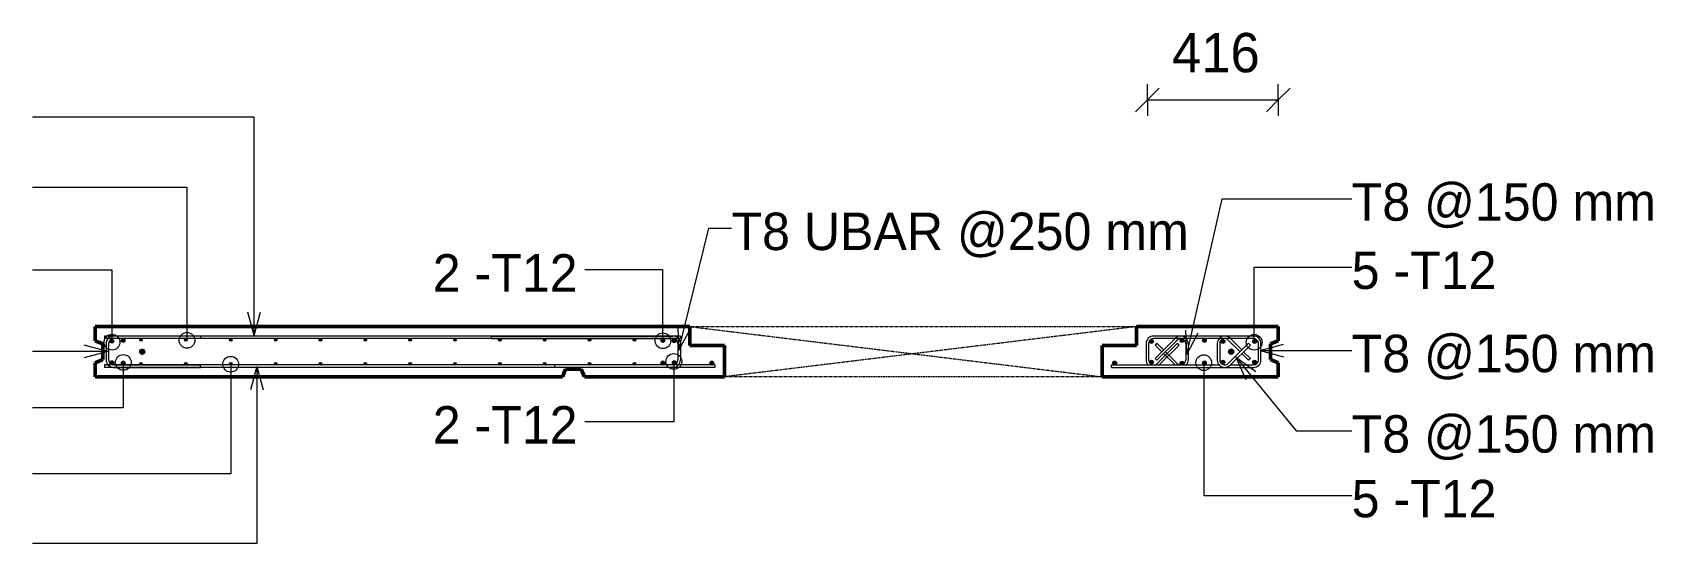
# Model space of a CAD drawing. Header units: millimetres. Extents: x 65464 to 98797, y 2255 to 31386.
# Drawn here: x 88858 to 94007, y 29760 to 31386 of the extents above; entities that cross this region are included whole.
import ezdxf

# ---------------------------------------------------------------- set-up
doc = ezdxf.new("R2010")
doc.units = ezdxf.units.MM
doc.linetypes.add('Overhead', pattern=[3.97, 2.38, -1.59])
for name, color, linetype, lineweight in [('A-ANNO-DIMS', 211, 'Continuous', 9), ('A-ANNO-DIMS-50', 211, 'Continuous', 9), ('A-FLOR-OVHD', 1, 'Overhead', 18), ('A-WALL', 113, 'Continuous', 25), ('S-RBAR', 171, 'Continuous', 18), ('S-RBAR-IDEN', 171, 'Continuous', 9)]:
    doc.layers.add(name, color=color, linetype=linetype, lineweight=lineweight)
doc.styles.add('Nirmala UI', font='Nirmala.ttf', dxfattribs={"height": 119.0625})
doc.styles.add('Nirmala UI Semilight', font='NirmalaS.ttf', dxfattribs={"height": 125})
doc.dimstyles.new('Diagonal_-_2_5mm_NI_UI', dxfattribs={"dimscale": 304.8, "dimtxt": 130.920493, "dimasz": 0.246063, "dimexe": 0.164042, "dimexo": 0.0625, "dimgap": 0.164042, "dimtad": 1, "dimdec": 4, "dimzin": 0, "dimdsep": 46, "dimtxsty": 'Nirmala UI Semilight', "dimblk1": 'OBLIQUE', "dimblk2": 'OBLIQUE', "dimsah": 1, "dimcen": 0.09, "dimazin": 0, "dimtfac": 1, "dimtdec": 4, "dimtix": 1, "dimtmove": 0, "dimatfit": 3, "dimfxl": 0.164042, "dimfxlon": 1, "dimtvp": 1, "dimtolj": 1, "dimtzin": 0, "dimarcsym": 2})

# ---------------------------------------------------------------- blocks, each defined once
blk = doc.blocks.new('DIMBLOCK144-Elevation Top')
at = {"layer": 'A-ANNO-DIMS-50'}
for p, q in [((92401.7, 31170.8), (92401.7, 31220.8)), ((92401.7, 31170.8), (92439.2, 31208.3)), ((92817.7, 31170.8), (92817.7, 31220.8)), ((92817.7, 31170.8), (92855.2, 31208.3)), ((92401.7, 31170.8), (92364.2, 31133.3)), ((92401.7, 31170.8), (92817.7, 31170.8)), ((92401.7, 31170.8), (92401.7, 31120.8)), ((92817.7, 31170.8), (92780.2, 31133.3)), ((92817.7, 31170.8), (92817.7, 31120.8))]:
    blk.add_line(p, q, dxfattribs=at)
at = {"layer": 'A-ANNO-DIMS-50', "color": 0, "insert": (92480, 31383.9), "char_height": 125, "width": 311.353, "attachment_point": 1, "line_spacing_factor": 1.142579, "style": 'Nirmala UI Semilight'}
blk.add_mtext('416', dxfattribs=at)
blk = doc.blocks.new('_Oblique')
at = {"color": 0, "linetype": 'ByBlock', "lineweight": -2}
blk.add_line((-0.5, -0.5), (0.5, 0.5), dxfattribs=at)

msp = doc.modelspace()

# ---------------------------------------------------------------- hatches: boundary and pattern name
at = {"layer": 'S-RBAR'}
h = msp.add_hatch(color=256, dxfattribs=at)
edge = h.paths.add_edge_path()
edge.add_arc((89110.91813, 30404.48329), 6, 0, 360)
for points in [[(89110.91813, 30398.48329), (89116.91813, 30404.48329), (89110.91813, 30410.48329), (89104.91813, 30404.48329)], [(89147.16813, 30400.39395), (89153.16813, 30406.39395), (89147.16813, 30412.39395), (89141.16813, 30406.39395)], [(89203.70996, 30404.39395), (89207.70996, 30408.39395), (89203.70996, 30412.39395), (89199.70996, 30408.39395)], [(89346.25302, 30404.39395), (89350.25302, 30408.39395), (89346.25302, 30412.39395), (89342.25302, 30408.39395)], [(89488.79607, 30404.39395), (89492.79607, 30408.39395), (89488.79607, 30412.39395), (89484.79607, 30408.39395)], [(89631.33913, 30404.39395), (89635.33913, 30408.39395), (89631.33913, 30412.39395), (89627.33913, 30408.39395)], [(89773.88218, 30404.39395), (89777.88218, 30408.39395), (89773.88218, 30412.39395), (89769.88218, 30408.39395)], [(89916.42523, 30404.39395), (89920.42523, 30408.39395), (89916.42523, 30412.39395), (89912.42523, 30408.39395)], [(90058.96829, 30404.39395), (90062.96829, 30408.39395), (90058.96829, 30412.39395), (90054.96829, 30408.39395)], [(90201.51134, 30404.39395), (90205.51134, 30408.39395), (90201.51134, 30412.39395), (90197.51134, 30408.39395)], [(90344.05439, 30404.39395), (90348.05439, 30408.39395), (90344.05439, 30412.39395), (90340.05439, 30408.39395)], [(90486.59745, 30404.39395), (90490.59745, 30408.39395), (90486.59745, 30412.39395), (90482.59745, 30408.39395)], [(90629.1405, 30404.39395), (90633.1405, 30408.39395), (90629.1405, 30412.39395), (90625.1405, 30408.39395)], [(90771.68355, 30404.39395), (90775.68355, 30408.39395), (90771.68355, 30412.39395), (90767.68355, 30408.39395)], [(90861.99212, 30400.39395), (90867.99212, 30406.39395), (90861.99212, 30412.39395), (90855.99212, 30406.39395)], [(90898.24212, 30399.19607), (90904.24212, 30405.19607), (90898.24212, 30411.19607), (90892.24212, 30405.19607)], [(92414.63406, 30397.46501), (92420.63406, 30403.46501), (92414.63406, 30409.46501), (92408.63406, 30403.46501)], [(92511.65182, 30399.96501), (92517.65182, 30405.96501), (92511.65182, 30411.96501), (92505.65182, 30405.96501)], [(92583.04459, 30400.59001), (92589.04459, 30406.59001), (92583.04459, 30412.59001), (92577.04459, 30406.59001)], [(92641.93736, 30397.46501), (92647.93736, 30403.46501), (92641.93736, 30409.46501), (92635.93736, 30403.46501), (92637.82322, 30401.57915)], [(92663.00284, 30363.92181), (92672.40741, 30363.92181), (92675.31358, 30372.86608), (92667.70513, 30378.39395), (92660.09667, 30372.86608)], [(92742.70513, 30397.46501), (92748.70513, 30403.46501), (92742.70513, 30409.46501), (92736.70513, 30403.46501)], [(89110.91813, 30329.60035), (89116.91813, 30335.60035), (89110.91813, 30341.60035), (89104.91813, 30335.60035)], [(89147.16813, 30328.39054), (89153.16813, 30334.39054), (89147.16813, 30340.39054), (89141.16813, 30334.39054)], [(89203.70996, 30328.39395), (89207.70996, 30332.39395), (89203.70996, 30336.39395), (89199.70996, 30332.39395)], [(89207.70513, 30362.39395), (89215.31358, 30367.92181), (89212.40741, 30376.86608), (89203.00284, 30376.86608), (89200.09667, 30367.92181)], [(89346.25302, 30328.39395), (89350.25302, 30332.39395), (89346.25302, 30336.39395), (89342.25302, 30332.39395)], [(89488.79607, 30328.39395), (89492.79607, 30332.39395), (89488.79607, 30336.39395), (89484.79607, 30332.39395)], [(89631.33913, 30328.39395), (89635.33913, 30332.39395), (89631.33913, 30336.39395), (89627.33913, 30332.39395)], [(89773.88218, 30328.39395), (89777.88218, 30332.39395), (89773.88218, 30336.39395), (89769.88218, 30332.39395)], [(89916.42523, 30328.39395), (89920.42523, 30332.39395), (89916.42523, 30336.39395), (89912.42523, 30332.39395)], [(90058.96829, 30328.39395), (90062.96829, 30332.39395), (90058.96829, 30336.39395), (90054.96829, 30332.39395)], [(90201.51134, 30328.39395), (90205.51134, 30332.39395), (90201.51134, 30336.39395), (90197.51134, 30332.39395)], [(90344.05439, 30328.39395), (90348.05439, 30332.39395), (90344.05439, 30336.39395), (90340.05439, 30332.39395)], [(90486.59745, 30328.39395), (90490.59745, 30332.39395), (90486.59745, 30336.39395), (90482.59745, 30332.39395)], [(90629.1405, 30328.39395), (90633.1405, 30332.39395), (90629.1405, 30336.39395), (90625.1405, 30332.39395)], [(90771.68355, 30328.39395), (90775.68355, 30332.39395), (90771.68355, 30336.39395), (90767.68355, 30332.39395)], [(90861.99212, 30328.39054), (90867.99212, 30334.39054), (90861.99212, 30340.39054), (90855.99212, 30334.39054)], [(90898.24212, 30329.60035), (90904.24212, 30335.60035), (90898.24212, 30341.60035), (90892.24212, 30335.60035)], [(91017.70513, 30328.54126), (91023.70513, 30334.54126), (91017.70513, 30340.54126), (91011.70513, 30334.54126)], [(92297.70513, 30328.54126), (92303.70513, 30334.54126), (92297.70513, 30340.54126), (92291.70513, 30334.54126)], [(92414.63406, 30331.32288), (92420.63406, 30337.32288), (92414.63406, 30343.32288), (92408.63406, 30337.32288)], [(92511.65182, 30327.57288), (92517.65182, 30333.57288), (92511.65182, 30339.57288), (92505.65182, 30333.57288)], [(92583.03736, 30328.82288), (92589.03736, 30334.82288), (92583.03736, 30340.82288), (92577.03736, 30334.82288)], [(92641.93736, 30331.32288), (92647.93736, 30337.32288), (92641.93736, 30343.32288), (92635.93736, 30337.32288), (92637.82322, 30335.43701)], [(92742.70513, 30331.32288), (92748.70513, 30337.32288), (92742.70513, 30343.32288), (92736.70513, 30337.32288)]]:
    msp.add_hatch(color=256, dxfattribs=at).paths.add_polyline_path(points)
h = msp.add_hatch(color=256, dxfattribs=at)
edge = h.paths.add_edge_path()
edge.add_arc((89147.16813, 30406.39395), 6, 0, 360)
h = msp.add_hatch(color=256, dxfattribs=at)
edge = h.paths.add_edge_path()
edge.add_arc((89207.70513, 30370.39395), 8, 0, 360)
h = msp.add_hatch(color=256, dxfattribs=at)
edge = h.paths.add_edge_path()
edge.add_arc((89203.70996, 30408.39395), 4, 0, 360)
h = msp.add_hatch(color=256, dxfattribs=at)
edge = h.paths.add_edge_path()
edge.add_arc((89346.25302, 30408.39395), 4, 0, 360)
h = msp.add_hatch(color=256, dxfattribs=at)
edge = h.paths.add_edge_path()
edge.add_arc((89488.79607, 30408.39395), 4, 0, 360)
h = msp.add_hatch(color=256, dxfattribs=at)
edge = h.paths.add_edge_path()
edge.add_arc((89631.33913, 30408.39395), 4, 0, 360)
h = msp.add_hatch(color=256, dxfattribs=at)
edge = h.paths.add_edge_path()
edge.add_arc((89773.88218, 30408.39395), 4, 0, 360)
h = msp.add_hatch(color=256, dxfattribs=at)
edge = h.paths.add_edge_path()
edge.add_arc((89916.42523, 30408.39395), 4, 0, 360)
h = msp.add_hatch(color=256, dxfattribs=at)
edge = h.paths.add_edge_path()
edge.add_arc((90058.96829, 30408.39395), 4, 0, 360)
h = msp.add_hatch(color=256, dxfattribs=at)
edge = h.paths.add_edge_path()
edge.add_arc((90201.51134, 30408.39395), 4, 0, 360)
h = msp.add_hatch(color=256, dxfattribs=at)
edge = h.paths.add_edge_path()
edge.add_arc((90344.05439, 30408.39395), 4, 0, 360)
h = msp.add_hatch(color=256, dxfattribs=at)
edge = h.paths.add_edge_path()
edge.add_arc((90486.59745, 30408.39395), 4, 0, 360)
h = msp.add_hatch(color=256, dxfattribs=at)
edge = h.paths.add_edge_path()
edge.add_arc((90629.1405, 30408.39395), 4, 0, 360)
h = msp.add_hatch(color=256, dxfattribs=at)
edge = h.paths.add_edge_path()
edge.add_arc((90771.68355, 30408.39395), 4, 0, 360)
h = msp.add_hatch(color=256, dxfattribs=at)
edge = h.paths.add_edge_path()
edge.add_arc((90861.99212, 30406.39395), 6, 0, 360)
h = msp.add_hatch(color=256, dxfattribs=at)
edge = h.paths.add_edge_path()
edge.add_arc((90898.24212, 30405.19607), 6, 0, 360)
h = msp.add_hatch(color=256, dxfattribs=at)
edge = h.paths.add_edge_path()
edge.add_arc((92414.63406, 30403.46501), 6, 0, 360)
h = msp.add_hatch(color=256, dxfattribs=at)
edge = h.paths.add_edge_path()
edge.add_arc((92511.65182, 30405.96501), 6, 0, 360)
h = msp.add_hatch(color=256, dxfattribs=at)
edge = h.paths.add_edge_path()
edge.add_arc((92583.04459, 30406.59001), 6, 0, 360)
h = msp.add_hatch(color=256, dxfattribs=at)
edge = h.paths.add_edge_path()
edge.add_arc((92641.93736, 30403.46501), 6, 0, 360)
h = msp.add_hatch(color=256, dxfattribs=at)
edge = h.paths.add_edge_path()
edge.add_arc((92667.70513, 30370.39395), 8, 0, 360)
h = msp.add_hatch(color=256, dxfattribs=at)
edge = h.paths.add_edge_path()
edge.add_arc((92742.70513, 30403.46501), 6, 0, 360)
h = msp.add_hatch(color=256, dxfattribs=at)
edge = h.paths.add_edge_path()
edge.add_arc((89110.91813, 30335.60035), 6, 0, 360)
h = msp.add_hatch(color=256, dxfattribs=at)
edge = h.paths.add_edge_path()
edge.add_arc((89147.16813, 30334.39054), 6, 0, 360)
h = msp.add_hatch(color=256, dxfattribs=at)
edge = h.paths.add_edge_path()
edge.add_arc((89203.70996, 30332.39395), 4, 0, 360)
h = msp.add_hatch(color=256, dxfattribs=at)
edge = h.paths.add_edge_path()
edge.add_arc((89346.25302, 30332.39395), 4, 0, 360)
h = msp.add_hatch(color=256, dxfattribs=at)
edge = h.paths.add_edge_path()
edge.add_arc((89488.79607, 30332.39395), 4, 0, 360)
h = msp.add_hatch(color=256, dxfattribs=at)
edge = h.paths.add_edge_path()
edge.add_arc((89631.33913, 30332.39395), 4, 0, 360)
h = msp.add_hatch(color=256, dxfattribs=at)
edge = h.paths.add_edge_path()
edge.add_arc((89773.88218, 30332.39395), 4, 0, 360)
h = msp.add_hatch(color=256, dxfattribs=at)
edge = h.paths.add_edge_path()
edge.add_arc((89916.42523, 30332.39395), 4, 0, 360)
h = msp.add_hatch(color=256, dxfattribs=at)
edge = h.paths.add_edge_path()
edge.add_arc((90058.96829, 30332.39395), 4, 0, 360)
h = msp.add_hatch(color=256, dxfattribs=at)
edge = h.paths.add_edge_path()
edge.add_arc((90201.51134, 30332.39395), 4, 0, 360)
h = msp.add_hatch(color=256, dxfattribs=at)
edge = h.paths.add_edge_path()
edge.add_arc((90344.05439, 30332.39395), 4, 0, 360)
h = msp.add_hatch(color=256, dxfattribs=at)
edge = h.paths.add_edge_path()
edge.add_arc((90486.59745, 30332.39395), 4, 0, 360)
h = msp.add_hatch(color=256, dxfattribs=at)
edge = h.paths.add_edge_path()
edge.add_arc((90629.1405, 30332.39395), 4, 0, 360)
h = msp.add_hatch(color=256, dxfattribs=at)
edge = h.paths.add_edge_path()
edge.add_arc((90771.68355, 30332.39395), 4, 0, 360)
h = msp.add_hatch(color=256, dxfattribs=at)
edge = h.paths.add_edge_path()
edge.add_arc((90861.99212, 30334.39054), 6, 0, 360)
h = msp.add_hatch(color=256, dxfattribs=at)
edge = h.paths.add_edge_path()
edge.add_arc((90898.24212, 30335.60035), 6, 0, 360)
h = msp.add_hatch(color=256, dxfattribs=at)
edge = h.paths.add_edge_path()
edge.add_arc((91017.70513, 30334.54126), 6, 0, 360)
h = msp.add_hatch(color=256, dxfattribs=at)
edge = h.paths.add_edge_path()
edge.add_arc((92297.70513, 30334.54126), 6, 0, 360)
h = msp.add_hatch(color=256, dxfattribs=at)
edge = h.paths.add_edge_path()
edge.add_arc((92414.63406, 30337.32288), 6, 0, 360)
h = msp.add_hatch(color=256, dxfattribs=at)
edge = h.paths.add_edge_path()
edge.add_arc((92511.65182, 30333.57288), 6, 0, 360)
h = msp.add_hatch(color=256, dxfattribs=at)
edge = h.paths.add_edge_path()
edge.add_arc((92583.03736, 30334.82288), 6, 0, 360)
h = msp.add_hatch(color=256, dxfattribs=at)
edge = h.paths.add_edge_path()
edge.add_arc((92641.93736, 30337.32288), 6, 0, 360)
h = msp.add_hatch(color=256, dxfattribs=at)
edge = h.paths.add_edge_path()
edge.add_arc((92742.70513, 30337.32288), 6, 0, 360)

# ---------------------------------------------------------------- linework, layer by layer
at = {"layer": 'A-FLOR-OVHD'}
for p, q in [((90947.70513, 30450.39395), (92260.80055, 30290.39395)), ((90947.70513, 30450.39395), (92367.70513, 30450.39395)), ((92367.70513, 30450.39395), (91054.6097, 30290.39395)), ((92260.80055, 30290.39395), (91054.6097, 30290.39395))]:
    msp.add_line(p, q, dxfattribs=at)
at = {"layer": 'A-WALL', "lineweight": 50}
for p, q in [((90947.70513, 30450.39395), (89057.70513, 30450.39395)), ((89057.70513, 30450.39395), (89057.70513, 30405.39395)), ((90947.70513, 30390.39395), (90947.70513, 30450.39395)), ((92817.70513, 30450.39395), (92367.70513, 30450.39395)), ((92367.70513, 30450.39395), (92367.70513, 30390.39395)), ((92817.70513, 30405.39395), (92817.70513, 30450.39395)), ((89057.70513, 30405.39395), (89082.70513, 30395.39395)), ((89082.70513, 30395.39395), (89082.70513, 30345.39395)), ((91057.70513, 30390.39395), (90947.70513, 30390.39395)), ((91057.70513, 30290.39395), (91057.70513, 30390.39395)), ((92367.70513, 30390.39395), (92257.70513, 30390.39395)), ((92257.70513, 30390.39395), (92257.70513, 30290.39395)), ((92792.70513, 30395.39395), (92817.70513, 30405.39395)), ((92792.70513, 30345.39395), (92792.70513, 30395.39395)), ((89082.70513, 30345.39395), (89057.70513, 30335.39395)), ((89057.70513, 30335.39395), (89057.70513, 30290.39395)), ((92817.70513, 30335.39395), (92792.70513, 30345.39395)), ((92817.70513, 30290.39395), (92817.70513, 30335.39395)), ((89057.70513, 30290.39395), (90542.70513, 30290.39395)), ((90542.70513, 30290.39395), (90552.70513, 30315.39395)), ((90552.70513, 30315.39395), (90602.70513, 30315.39395)), ((90602.70513, 30315.39395), (90612.70513, 30290.39395)), ((90612.70513, 30290.39395), (91057.70513, 30290.39395)), ((92257.70513, 30290.39395), (92817.70513, 30290.39395))]:
    msp.add_line(p, q, dxfattribs=at)
at = {"layer": 'S-RBAR'}
for p, q in [((90917.70513, 30420.39395), (89087.70513, 30420.39395)), ((89087.70513, 30420.39395), (89087.70513, 30412.39395)), ((90917.70513, 30412.39395), (89087.70513, 30412.39395)), ((89092.70513, 30396.39395), (89092.70513, 30344.39395)), ((89100.70513, 30396.39395), (89100.70513, 30344.39395)), ((89110.91813, 30410.48329), (89104.91813, 30404.48329)), ((89104.91813, 30404.48329), (89110.91813, 30398.48329)), ((89116.91813, 30404.48329), (89110.91813, 30410.48329)), ((89110.91813, 30398.48329), (89116.91813, 30404.48329)), ((89392.70513, 30420.39395), (89116.70513, 30420.39395)), ((89392.70513, 30412.39395), (89116.70513, 30412.39395)), ((89147.16813, 30412.39395), (89141.16813, 30406.39395)), ((89141.16813, 30406.39395), (89147.16813, 30400.39395)), ((89153.16813, 30406.39395), (89147.16813, 30412.39395)), ((89147.16813, 30400.39395), (89153.16813, 30406.39395)), ((89203.70996, 30412.39395), (89199.70996, 30408.39395)), ((89199.70996, 30408.39395), (89203.70996, 30404.39395)), ((89207.70996, 30408.39395), (89203.70996, 30412.39395)), ((89203.70996, 30404.39395), (89207.70996, 30408.39395)), ((89207.70513, 30378.39395), (89207.73847, 30378.39395)), ((89346.25302, 30412.39395), (89342.25302, 30408.39395)), ((89342.25302, 30408.39395), (89346.25302, 30404.39395)), ((89350.25302, 30408.39395), (89346.25302, 30412.39395)), ((89346.25302, 30404.39395), (89350.25302, 30408.39395)), ((89392.70513, 30420.39395), (89392.70513, 30412.39395)), ((89488.79607, 30412.39395), (89484.79607, 30408.39395)), ((89484.79607, 30408.39395), (89488.79607, 30404.39395)), ((89492.79607, 30408.39395), (89488.79607, 30412.39395)), ((89488.79607, 30404.39395), (89492.79607, 30408.39395)), ((89631.33913, 30412.39395), (89627.33913, 30408.39395)), ((89627.33913, 30408.39395), (89631.33913, 30404.39395)), ((89635.33913, 30408.39395), (89631.33913, 30412.39395)), ((89631.33913, 30404.39395), (89635.33913, 30408.39395)), ((89773.88218, 30412.39395), (89769.88218, 30408.39395)), ((89769.88218, 30408.39395), (89773.88218, 30404.39395)), ((89777.88218, 30408.39395), (89773.88218, 30412.39395)), ((89773.88218, 30404.39395), (89777.88218, 30408.39395)), ((89916.42523, 30412.39395), (89912.42523, 30408.39395)), ((89912.42523, 30408.39395), (89916.42523, 30404.39395)), ((89920.42523, 30408.39395), (89916.42523, 30412.39395)), ((89916.42523, 30404.39395), (89920.42523, 30408.39395)), ((90058.96829, 30412.39395), (90054.96829, 30408.39395)), ((90054.96829, 30408.39395), (90058.96829, 30404.39395)), ((90062.96829, 30408.39395), (90058.96829, 30412.39395)), ((90058.96829, 30404.39395), (90062.96829, 30408.39395)), ((90201.51134, 30412.39395), (90197.51134, 30408.39395)), ((90197.51134, 30408.39395), (90201.51134, 30404.39395)), ((90205.51134, 30408.39395), (90201.51134, 30412.39395)), ((90201.51134, 30404.39395), (90205.51134, 30408.39395)), ((90317.70513, 30420.39395), (90893.70513, 30420.39395)), ((90317.70513, 30412.39395), (90317.70513, 30420.39395)), ((90317.70513, 30412.39395), (90893.70513, 30412.39395)), ((90344.05439, 30412.39395), (90340.05439, 30408.39395)), ((90340.05439, 30408.39395), (90344.05439, 30404.39395)), ((90348.05439, 30408.39395), (90344.05439, 30412.39395)), ((90344.05439, 30404.39395), (90348.05439, 30408.39395)), ((90486.59745, 30412.39395), (90482.59745, 30408.39395)), ((90482.59745, 30408.39395), (90486.59745, 30404.39395)), ((90490.59745, 30408.39395), (90486.59745, 30412.39395)), ((90486.59745, 30404.39395), (90490.59745, 30408.39395)), ((90629.1405, 30412.39395), (90625.1405, 30408.39395)), ((90625.1405, 30408.39395), (90629.1405, 30404.39395)), ((90633.1405, 30408.39395), (90629.1405, 30412.39395)), ((90629.1405, 30404.39395), (90633.1405, 30408.39395)), ((90771.68355, 30412.39395), (90767.68355, 30408.39395)), ((90767.68355, 30408.39395), (90771.68355, 30404.39395)), ((90775.68355, 30408.39395), (90771.68355, 30412.39395)), ((90771.68355, 30404.39395), (90775.68355, 30408.39395)), ((90861.99212, 30412.39395), (90855.99212, 30406.39395)), ((90855.99212, 30406.39395), (90861.99212, 30400.39395)), ((90867.99212, 30406.39395), (90861.99212, 30412.39395)), ((90861.99212, 30400.39395), (90867.99212, 30406.39395)), ((90898.24212, 30411.19607), (90892.24212, 30405.19607)), ((90892.24212, 30405.19607), (90898.24212, 30399.19607)), ((90904.24212, 30405.19607), (90898.24212, 30411.19607)), ((90898.24212, 30399.19607), (90904.24212, 30405.19607)), ((90909.70513, 30396.39395), (90909.70513, 30344.39395)), ((90917.70513, 30420.39395), (90917.70513, 30412.39395)), ((90917.70513, 30396.39395), (90917.70513, 30344.39395)), ((92397.70513, 30396.39395), (92397.70513, 30344.39395)), ((92405.70513, 30396.39395), (92405.70513, 30344.39395)), ((92414.63406, 30409.46501), (92408.63406, 30403.46501)), ((92408.63406, 30403.46501), (92414.63406, 30397.46501)), ((92420.63406, 30403.46501), (92414.63406, 30409.46501)), ((92414.63406, 30397.46501), (92420.63406, 30403.46501)), ((92738.70513, 30420.39395), (92421.70513, 30420.39395)), ((92738.70513, 30412.39395), (92421.70513, 30412.39395)), ((92426.38785, 30349.01779), (92490.73456, 30413.36451)), ((92432.0447, 30397.42696), (92426.38785, 30391.7701)), ((92447.764, 30370.39395), (92426.38785, 30391.7701)), ((92432.0447, 30343.36094), (92496.39142, 30407.70766)), ((92453.42085, 30376.0508), (92432.0447, 30397.42696)), ((92433.01883, 30333.08024), (92497.36555, 30397.42696)), ((92439.64625, 30328.39395), (92503.02241, 30391.7701)), ((92503.02241, 30391.7701), (92497.36555, 30397.42696)), ((92511.65182, 30411.96501), (92505.65182, 30405.96501)), ((92505.65182, 30405.96501), (92511.65182, 30399.96501)), ((92517.65182, 30405.96501), (92511.65182, 30411.96501)), ((92511.65182, 30399.96501), (92517.65182, 30405.96501)), ((92523.70513, 30396.39395), (92523.70513, 30344.39395)), ((92531.70513, 30396.39395), (92531.70513, 30344.39395)), ((92583.04459, 30412.59001), (92577.04459, 30406.59001)), ((92577.04459, 30406.59001), (92583.04459, 30400.59001)), ((92589.04459, 30406.59001), (92583.04459, 30412.59001)), ((92583.04459, 30400.59001), (92589.04459, 30406.59001)), ((92623.70513, 30396.39395), (92623.70513, 30344.39395)), ((92631.70513, 30396.39395), (92631.70513, 30344.39395)), ((92641.93736, 30409.46501), (92635.93736, 30403.46501)), ((92635.93736, 30403.46501), (92637.82322, 30401.57915)), ((92637.82322, 30401.57915), (92641.93736, 30397.46501)), ((92647.93736, 30403.46501), (92641.93736, 30409.46501)), ((92641.93736, 30397.46501), (92647.93736, 30403.46501)), ((92696.33254, 30370.39395), (92659.01883, 30407.70766)), ((92659.01883, 30333.08024), (92723.36555, 30397.42696)), ((92667.70513, 30378.39395), (92660.09667, 30372.86608)), ((92701.9894, 30376.0508), (92664.67569, 30413.36451)), ((92664.67569, 30327.42338), (92729.02241, 30391.7701)), ((92675.31358, 30372.86608), (92667.70513, 30378.39395)), ((92729.02241, 30391.7701), (92723.36555, 30397.42696)), ((92742.70513, 30409.46501), (92736.70513, 30403.46501)), ((92736.70513, 30403.46501), (92742.70513, 30397.46501)), ((92748.70513, 30403.46501), (92742.70513, 30409.46501)), ((92742.70513, 30397.46501), (92748.70513, 30403.46501)), ((92754.70513, 30344.39395), (92754.70513, 30396.39395)), ((92762.70513, 30344.39395), (92762.70513, 30396.39395)), ((91027.70513, 30328.39395), (89087.70513, 30328.39395)), ((89087.70513, 30328.39395), (89087.70513, 30320.39395)), ((89110.91813, 30341.60035), (89104.91813, 30335.60035)), ((89104.91813, 30335.60035), (89110.91813, 30329.60035)), ((89116.91813, 30335.60035), (89110.91813, 30341.60035)), ((89110.91813, 30329.60035), (89116.91813, 30335.60035)), ((89116.70513, 30328.39395), (89392.70513, 30328.39395)), ((89147.16813, 30340.39054), (89141.16813, 30334.39054)), ((89141.16813, 30334.39054), (89147.16813, 30328.39054)), ((89153.16813, 30334.39054), (89147.16813, 30340.39054)), ((89147.16813, 30328.39054), (89153.16813, 30334.39054)), ((89203.70996, 30336.39395), (89199.70996, 30332.39395)), ((89199.70996, 30332.39395), (89203.70996, 30328.39395)), ((89203.00284, 30376.86608), (89200.09667, 30367.92181)), ((89200.09667, 30367.92181), (89207.70513, 30362.39395)), ((89212.40741, 30376.86608), (89203.00284, 30376.86608)), ((89207.70996, 30332.39395), (89203.70996, 30336.39395)), ((89203.70996, 30328.39395), (89207.70996, 30332.39395)), ((89207.70513, 30362.39395), (89215.31358, 30367.92181)), ((89215.31358, 30367.92181), (89212.40741, 30376.86608)), ((89346.25302, 30336.39395), (89342.25302, 30332.39395)), ((89342.25302, 30332.39395), (89346.25302, 30328.39395)), ((89350.25302, 30332.39395), (89346.25302, 30336.39395)), ((89346.25302, 30328.39395), (89350.25302, 30332.39395)), ((89392.70513, 30320.39395), (89392.70513, 30328.39395)), ((89488.79607, 30336.39395), (89484.79607, 30332.39395)), ((89484.79607, 30332.39395), (89488.79607, 30328.39395)), ((89492.79607, 30332.39395), (89488.79607, 30336.39395)), ((89488.79607, 30328.39395), (89492.79607, 30332.39395)), ((89631.33913, 30336.39395), (89627.33913, 30332.39395)), ((89627.33913, 30332.39395), (89631.33913, 30328.39395)), ((89635.33913, 30332.39395), (89631.33913, 30336.39395)), ((89631.33913, 30328.39395), (89635.33913, 30332.39395)), ((89773.88218, 30336.39395), (89769.88218, 30332.39395)), ((89769.88218, 30332.39395), (89773.88218, 30328.39395)), ((89777.88218, 30332.39395), (89773.88218, 30336.39395)), ((89773.88218, 30328.39395), (89777.88218, 30332.39395)), ((89916.42523, 30336.39395), (89912.42523, 30332.39395)), ((89912.42523, 30332.39395), (89916.42523, 30328.39395)), ((89920.42523, 30332.39395), (89916.42523, 30336.39395)), ((89916.42523, 30328.39395), (89920.42523, 30332.39395)), ((90058.96829, 30336.39395), (90054.96829, 30332.39395)), ((90054.96829, 30332.39395), (90058.96829, 30328.39395)), ((90062.96829, 30332.39395), (90058.96829, 30336.39395)), ((90058.96829, 30328.39395), (90062.96829, 30332.39395)), ((90201.51134, 30336.39395), (90197.51134, 30332.39395)), ((90197.51134, 30332.39395), (90201.51134, 30328.39395)), ((90205.51134, 30332.39395), (90201.51134, 30336.39395)), ((90201.51134, 30328.39395), (90205.51134, 30332.39395)), ((90344.05439, 30336.39395), (90340.05439, 30332.39395)), ((90340.05439, 30332.39395), (90344.05439, 30328.39395)), ((90348.05439, 30332.39395), (90344.05439, 30336.39395)), ((90344.05439, 30328.39395), (90348.05439, 30332.39395)), ((90486.59745, 30336.39395), (90482.59745, 30332.39395)), ((90482.59745, 30332.39395), (90486.59745, 30328.39395)), ((90490.59745, 30332.39395), (90486.59745, 30336.39395)), ((90486.59745, 30328.39395), (90490.59745, 30332.39395)), ((90893.70513, 30328.39395), (90517.70513, 30328.39395)), ((90517.70513, 30328.39395), (90517.70513, 30320.39395)), ((90629.1405, 30336.39395), (90625.1405, 30332.39395)), ((90625.1405, 30332.39395), (90629.1405, 30328.39395)), ((90633.1405, 30332.39395), (90629.1405, 30336.39395)), ((90629.1405, 30328.39395), (90633.1405, 30332.39395)), ((90771.68355, 30336.39395), (90767.68355, 30332.39395)), ((90767.68355, 30332.39395), (90771.68355, 30328.39395)), ((90775.68355, 30332.39395), (90771.68355, 30336.39395)), ((90771.68355, 30328.39395), (90775.68355, 30332.39395)), ((90861.99212, 30340.39054), (90855.99212, 30334.39054)), ((90855.99212, 30334.39054), (90861.99212, 30328.39054)), ((90867.99212, 30334.39054), (90861.99212, 30340.39054)), ((90861.99212, 30328.39054), (90867.99212, 30334.39054)), ((90898.24212, 30341.60035), (90892.24212, 30335.60035)), ((90892.24212, 30335.60035), (90898.24212, 30329.60035)), ((90904.24212, 30335.60035), (90898.24212, 30341.60035)), ((90898.24212, 30329.60035), (90904.24212, 30335.60035)), ((91017.70513, 30340.54126), (91011.70513, 30334.54126)), ((91011.70513, 30334.54126), (91017.70513, 30328.54126)), ((91023.70513, 30334.54126), (91017.70513, 30340.54126)), ((91017.70513, 30328.54126), (91023.70513, 30334.54126)), ((91027.70513, 30328.39395), (91027.70513, 30320.39395)), ((92287.70513, 30328.39395), (92629.98982, 30328.39395)), ((92287.70513, 30320.39395), (92287.70513, 30328.39395)), ((92297.70513, 30340.54126), (92291.70513, 30334.54126)), ((92291.70513, 30334.54126), (92297.70513, 30328.54126)), ((92303.70513, 30334.54126), (92297.70513, 30340.54126)), ((92297.70513, 30328.54126), (92303.70513, 30334.54126)), ((92414.63406, 30343.32288), (92408.63406, 30337.32288)), ((92408.63406, 30337.32288), (92414.63406, 30331.32288)), ((92420.63406, 30337.32288), (92414.63406, 30343.32288)), ((92414.63406, 30331.32288), (92420.63406, 30337.32288)), ((92432.0447, 30343.36094), (92426.38785, 30349.01779)), ((92489.764, 30328.39395), (92453.42085, 30364.73709)), ((92496.39142, 30333.08024), (92459.07771, 30370.39395)), ((92511.65182, 30339.57288), (92505.65182, 30333.57288)), ((92505.65182, 30333.57288), (92511.65182, 30327.57288)), ((92517.65182, 30333.57288), (92511.65182, 30339.57288)), ((92511.65182, 30327.57288), (92517.65182, 30333.57288)), ((92583.03736, 30340.82288), (92577.03736, 30334.82288)), ((92577.03736, 30334.82288), (92583.03736, 30328.82288)), ((92589.03736, 30334.82288), (92583.03736, 30340.82288)), ((92583.03736, 30328.82288), (92589.03736, 30334.82288)), ((92641.93736, 30343.32288), (92635.93736, 30337.32288)), ((92635.93736, 30337.32288), (92637.82322, 30335.43701)), ((92637.82322, 30335.43701), (92641.93736, 30331.32288)), ((92647.93736, 30337.32288), (92641.93736, 30343.32288)), ((92641.93736, 30331.32288), (92647.93736, 30337.32288)), ((92660.09667, 30372.86608), (92663.00284, 30363.92181)), ((92663.00284, 30363.92181), (92672.40741, 30363.92181)), ((92665.64625, 30328.39395), (92738.70513, 30328.39395)), ((92667.70513, 30362.39395), (92667.67178, 30362.39395)), ((92672.40741, 30363.92181), (92675.31358, 30372.86608)), ((92723.36555, 30343.36094), (92701.9894, 30364.73709)), ((92729.02241, 30349.01779), (92707.64625, 30370.39395)), ((92729.02241, 30349.01779), (92723.36555, 30343.36094)), ((92742.70513, 30343.32288), (92736.70513, 30337.32288)), ((92736.70513, 30337.32288), (92742.70513, 30331.32288)), ((92748.70513, 30337.32288), (92742.70513, 30343.32288)), ((92742.70513, 30331.32288), (92748.70513, 30337.32288)), ((91027.70513, 30320.39395), (89087.70513, 30320.39395)), ((89116.70513, 30320.39395), (89392.70513, 30320.39395)), ((90893.70513, 30320.39395), (90517.70513, 30320.39395)), ((92287.70513, 30320.39395), (92738.70513, 30320.39395))]:
    msp.add_line(p, q, dxfattribs=at)
for centre, radius in [((89110.91813, 30404.48329), 6), ((89147.16813, 30406.39395), 6), ((89207.70513, 30370.39395), 8), ((89203.70996, 30408.39395), 4), ((89346.25302, 30408.39395), 4), ((89488.79607, 30408.39395), 4), ((89631.33913, 30408.39395), 4), ((89773.88218, 30408.39395), 4), ((89916.42523, 30408.39395), 4), ((90058.96829, 30408.39395), 4), ((90201.51134, 30408.39395), 4), ((90344.05439, 30408.39395), 4), ((90486.59745, 30408.39395), 4), ((90629.1405, 30408.39395), 4), ((90771.68355, 30408.39395), 4), ((90861.99212, 30406.39395), 6), ((90898.24212, 30405.19607), 6), ((92414.63406, 30403.46501), 6), ((92511.65182, 30405.96501), 6), ((92583.04459, 30406.59001), 6), ((92641.93736, 30403.46501), 6), ((92667.70513, 30370.39395), 8), ((92742.70513, 30403.46501), 6), ((89110.91813, 30335.60035), 6), ((89147.16813, 30334.39054), 6), ((89203.70996, 30332.39395), 4), ((89346.25302, 30332.39395), 4), ((89488.79607, 30332.39395), 4), ((89631.33913, 30332.39395), 4), ((89773.88218, 30332.39395), 4), ((89916.42523, 30332.39395), 4), ((90058.96829, 30332.39395), 4), ((90201.51134, 30332.39395), 4), ((90344.05439, 30332.39395), 4), ((90486.59745, 30332.39395), 4), ((90629.1405, 30332.39395), 4), ((90771.68355, 30332.39395), 4), ((90861.99212, 30334.39054), 6), ((90898.24212, 30335.60035), 6), ((91017.70513, 30334.54126), 6), ((92297.70513, 30334.54126), 6), ((92414.63406, 30337.32288), 6), ((92511.65182, 30333.57288), 6), ((92583.03736, 30334.82288), 6), ((92641.93736, 30337.32288), 6), ((92742.70513, 30337.32288), 6)]:
    msp.add_circle(centre, radius, dxfattribs=at)
for centre, radius, start, end in [((89116.70513, 30396.39395), 24, 90, 180), ((89116.70513, 30396.39395), 16, 90, 180), ((89207.70513, 30370.39395), 8, 90, 270), ((90893.70513, 30396.39395), 24, 0, 90), ((90893.70513, 30396.39395), 16, 360, 90), ((92421.70513, 30396.39395), 24, 90, 180), ((92421.70513, 30396.39395), 16, 90, 180), ((92507.70513, 30396.39395), 24, 0, 135), ((92507.70513, 30396.39395), 16, 0, 135), ((92647.70513, 30396.39395), 24, 45, 180), ((92647.70513, 30396.39395), 16, 45, 180), ((92667.70513, 30370.39395), 8, 270, 90), ((92738.70513, 30396.39395), 24, 0, 90), ((92738.70513, 30396.39395), 16, 360, 90), ((89116.70513, 30344.39395), 24, 180, 270), ((89116.70513, 30344.39395), 16, 180, 270), ((90893.70513, 30344.39395), 16, 270, 0), ((90893.70513, 30344.39395), 24, 270, 360), ((92421.70513, 30344.39395), 24, 180, 222.07106781), ((92421.70513, 30344.39395), 16, 180, 315), ((92507.70513, 30344.39395), 16, 225, 360), ((92507.70513, 30344.39395), 24, 317.92893219, 360), ((92647.70513, 30344.39395), 24, 180, 315), ((92647.70513, 30344.39395), 16, 180, 315), ((92738.70513, 30344.39395), 16, 270, 0), ((92738.70513, 30344.39395), 24, 270, 360)]:
    msp.add_arc(centre, radius, start, end, dxfattribs=at)
at = {"layer": 'S-RBAR-IDEN'}
for p, q in [((89562.85877, 31116.09451), (88858.4974, 31116.09451)), ((89562.85877, 30421.65568), (89562.85877, 31116.09451)), ((89349.89549, 30892.34673), (88858.4974, 30892.34673)), ((89349.89549, 30406.57986), (89349.89549, 30892.34673)), ((92526.83225, 30361.51026), (92639.94195, 30856.48507)), ((92639.94195, 30856.48507), (93050.99424, 30856.48507)), ((90912.27625, 30375.64197), (91008.50579, 30763.02756)), ((91008.50579, 30763.02756), (91080.06109, 30763.02756)), ((92741.13711, 30639.41021), (93050.99424, 30639.41021)), ((92741.13711, 30400.42704), (92741.13711, 30639.41021)), ((89111.49865, 30629.60285), (88858.4974, 30629.60285)), ((89111.49865, 30400.69881), (89111.49865, 30629.60285)), ((90862.2223, 30630.97433), (90613.72996, 30630.97433)), ((90862.2223, 30405.22135), (90862.2223, 30630.97433)), ((89562.85877, 30421.65568), (89542.76258, 30496.65568)), ((89562.85877, 30421.65568), (89582.95495, 30496.65568)), ((90912.27625, 30375.64197), (90910.85387, 30453.27466)), ((90912.27625, 30375.64197), (90949.86077, 30443.58504)), ((92526.83225, 30361.51026), (92523.94909, 30439.10242)), ((92526.83225, 30361.51026), (92563.13144, 30430.14862)), ((89097.80601, 30371.43751), (89022.80601, 30391.5337)), ((92759.6798, 30374.67147), (92834.6798, 30394.76766)), ((89052.7487, 30371.43751), (88858.4974, 30371.43751)), ((89097.80601, 30371.43751), (89022.80601, 30351.34132)), ((89097.80601, 30371.43751), (89052.7487, 30371.43751)), ((89147.38863, 30336.28852), (89147.38863, 30191.8794)), ((89488.5749, 30330.77519), (89488.5749, 29982.33355)), ((90896.88758, 30339.51283), (90896.88758, 30147.91198)), ((92580.87587, 30335.60988), (92580.87587, 29913.40682)), ((92682.89997, 30353.26632), (92745.92672, 30307.91783)), ((92682.89997, 30353.26632), (92714.80849, 30282.48)), ((92682.89997, 30353.26632), (92874.41502, 30118.98499)), ((92759.6798, 30374.67147), (92834.6798, 30354.57528)), ((92759.6798, 30374.67147), (92874.41502, 30374.67147)), ((92874.41502, 30374.67147), (93050.99424, 30374.67147)), ((89571.58419, 30323.84221), (89551.488, 30248.84221)), ((89571.58419, 30323.84221), (89591.68038, 30248.84221)), ((89571.58419, 30323.84221), (89571.58419, 29760.31886)), ((89147.38863, 30191.8794), (88858.4974, 30191.8794)), ((90896.88758, 30147.91198), (90613.72996, 30147.91198)), ((92874.41502, 30118.98499), (93050.99424, 30118.98499)), ((89488.5749, 29982.33355), (88858.4974, 29982.33355)), ((92580.87587, 29913.40682), (93050.99424, 29913.40682)), ((89571.58419, 29760.31886), (88858.4974, 29760.31886))]:
    msp.add_line(p, q, dxfattribs=at)
for centre in [(89349.89549, 30406.57986), (90862.2223, 30405.22135), (89111.49865, 30400.69881), (92741.13711, 30400.42704), (89147.38863, 30336.28852), (89488.5749, 30330.77519), (90896.88758, 30339.51283), (92580.87587, 30335.60988)]:
    msp.add_circle(centre, 25, dxfattribs=at)

# ---------------------------------------------------------------- texts
at = {"layer": 'S-RBAR-IDEN', "char_height": 119.0625, "attachment_point": 1, "style": 'Nirmala UI'}
for s, insert, width in [('T8 @150 mm', (93050.99424, 30906.14653), 1218.565), ('T8 UBAR @250 mm', (91080.06109, 30812.68902), 1787.763125), ('5 -T12', (93050.99424, 30689.07167), 581.2234375), ('2 -T12', (90130.72996, 30680.63579), 581.2234375), ('T8 @150 mm', (93050.99424, 30424.33293), 1218.565), ('2 -T12', (90130.72996, 30197.57344), 581.2234375), ('T8 @150 mm', (93050.99424, 30168.64645), 1218.565), ('5 -T12', (93050.99424, 29963.06828), 581.2234375)]:
    msp.add_mtext(s, dxfattribs=dict(at, insert=insert, width=width))

# ---------------------------------------------------------------- dimensions: what is measured, and where the dimension line sits
at = {"layer": 'A-ANNO-DIMS'}
dim = msp.add_linear_dim(base=(92817.70513, 31170.8196), p1=(92401.70513, 31120.8196), p2=(92817.70513, 31120.8196), dimstyle='Diagonal_-_2_5mm_NI_UI', override={"dimpost": '<>', "dimfxl": 416}, dxfattribs=at)
dim.commit()
dim.dimension.update_dxf_attribs({"geometry": 'DIMBLOCK144-Elevation Top', "text_midpoint": (92609.70513, 31285.80391)})

doc.saveas('drawing.dxf')
